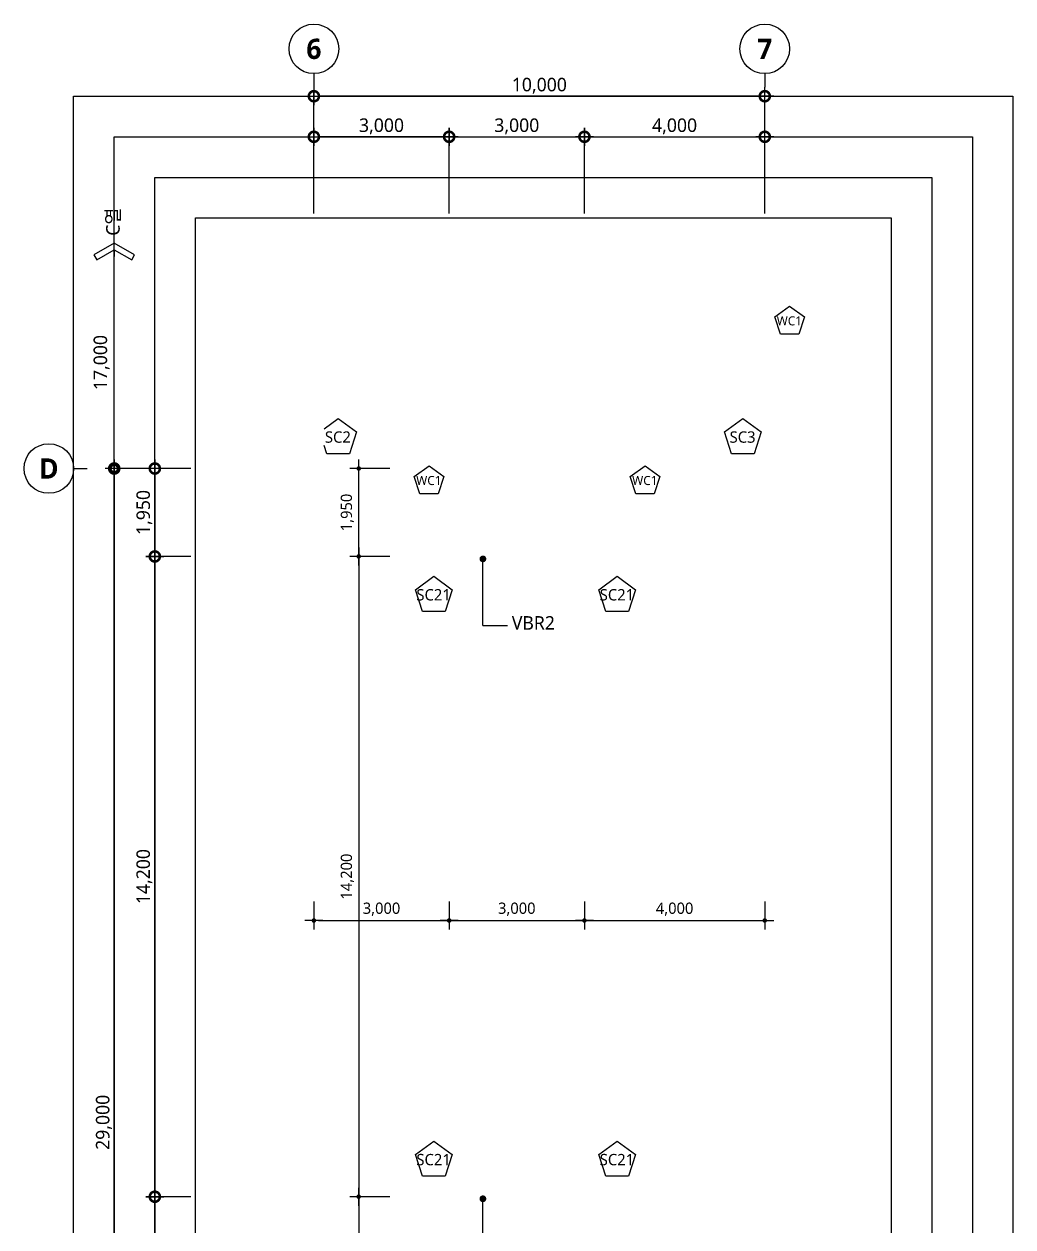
# Model space of a CAD drawing. Header units: millimetres. Extents: x 5446 to 585647, y 2414 to 57106.
# Drawn here: x 341720 to 363652, y 30107 to 56784 of the extents above; entities that cross this region are included whole.
import ezdxf
from ezdxf.enums import TextEntityAlignment as Align
from ezdxf.xclip import XClip

# ---------------------------------------------------------------- set-up
doc = ezdxf.new("R2010")
doc.units = ezdxf.units.MM
doc.header["$LTSCALE"] = 100
doc.header["$XCLIPFRAME"] = 0
doc.layers.get('DEFPOINTS').update_dxf_attribs({"color": 137})
for name, color, linetype in [('0-TEXT', 2, 'Continuous'), ('DIM', 7, 'Continuous'), ('DIM-INT', 7, 'Continuous'), ('S-COL', 2, 'Continuous'), ('SYM-BUB', 3, 'Continuous'), ('TAG', 6, 'Continuous'), ('TEX', 3, 'Continuous')]:
    doc.layers.add(name, color=color, linetype=linetype)
doc.layers.add('TEMP', color=171, linetype='Continuous', plot=False)
doc.styles.add('$0$스타일1', font='malgun.ttf')
doc.styles.add('스타일1', font='malgun.ttf')
doc.styles.add('스타일2', font='malgunbd.ttf')
doc.dimstyles.new('CJA', dxfattribs={"dimscale": 300, "dimtxt": 2.7, "dimasz": 1, "dimexe": 2, "dimexo": 3, "dimgap": 1, "dimtad": 1, "dimdec": 0, "dimzin": 1, "dimdsep": 46, "dimlunit": 6, "dimtxsty": '$0$스타일1', "dimblk": 'CJDOT', "dimcen": 0.09, "dimdle": 1, "dimclrd": 256, "dimclre": 256, "dimclrt": 3, "dimadec": 0, "dimazin": 0, "dimtfac": 1, "dimtdec": 0, "dimtix": 1, "dimtmove": 2, "dimatfit": 3, "dimldrblk": 'CJDOT', "dimfxl": 1, "dimtolj": 1, "dimtzin": 1, "dimarcsym": 0})
doc.dimstyles.new('GAUN-100', dxfattribs={"dimscale": 100, "dimtxt": 3, "dimasz": 1, "dimexe": 1, "dimexo": 1, "dimgap": 0.5, "dimtad": 1, "dimdec": 0, "dimzin": 1, "dimdsep": 46, "dimlunit": 6, "dimtxsty": '스타일1', "dimblk": 'GAUN-DOT', "dimcen": -2, "dimdle": 2, "dimclrd": 256, "dimclre": 256, "dimclrt": 3, "dimadec": 0, "dimazin": 0, "dimtfac": 1, "dimtdec": 0, "dimtix": 1, "dimtmove": 2, "dimatfit": 3, "dimldrblk": 'DOTSMALL', "dimfxl": 1, "dimtolj": 1, "dimtzin": 1, "dimarcsym": 0})

# ---------------------------------------------------------------- blocks, each defined once
blk = doc.blocks.new('NEW_BUB')
at = {"layer": 'SYM-BUB', "color": 6}
blk.add_line((0, 3), (0, 0), dxfattribs=at)
blk.add_circle((0, 8.5), 5.5, dxfattribs=at)
at = {"layer": 'SYM-BUB', "color": 3, "style": '스타일2'}
blk.add_attdef('X', text='', height=4.5, dxfattribs=at).set_placement((0, 8.5), align=Align.MIDDLE)
blk = doc.blocks.new('GAUN-DOT')
at = {"linetype": 'ByBlock'}
for p, q in [((2, 0), (-2, 0)), ((0, -2), (0, 2))]:
    blk.add_line(p, q, dxfattribs=at)
at = {"const_width": 2.25}
blk.add_lwpolyline([(0, 0.28125, 1), (0, -0.28125, 1)], format="xyb", close=True, dxfattribs=at)
blk = doc.blocks.new('*D324')
at = {"layer": 'DEFPOINTS', "color": 0, "transparency": 16777216}
for p in [(348148, 55184), (348148, 52484), (358148, 52484)]:
    blk.add_point(p, dxfattribs=at)
at = {"layer": 'DIM', "lineweight": -2, "transparency": 16777216}
for p, q in [((348148, 52584), (348148, 55284)), ((358148, 52584), (358148, 55284)), ((358048, 55184), (348248, 55184))]:
    blk.add_line(p, q, dxfattribs=at)
at = {"layer": 'DIM', "lineweight": -2, "transparency": 16777216, "xscale": 100, "yscale": 100, "zscale": 100, "rotation": 180}
blk.add_blockref('GAUN-DOT', (348148, 55184), dxfattribs=at)
at = {"layer": 'DIM', "lineweight": -2, "transparency": 16777216, "xscale": 100, "yscale": 100, "zscale": 100}
blk.add_blockref('GAUN-DOT', (358148, 55184), dxfattribs=at)
at = {"layer": 'DIM', "color": 3, "transparency": 16777216, "insert": (353148, 55415), "char_height": 300, "attachment_point": 5, "style": '스타일1'}
blk.add_mtext('\\A1;10,000', dxfattribs=at)
blk = doc.blocks.new('_DotSmall')
at = {"color": 0, "linetype": 'ByBlock', "const_width": 0.5}
blk.add_lwpolyline([(-0.0625, 0, 1), (0.0625, 0, 1)], format="xyb", close=True, dxfattribs=at)
blk = doc.blocks.new('*D325')
at = {"layer": 'DEFPOINTS', "color": 0, "transparency": 16777216}
for p in [(348148, 54284), (348148, 52484), (351148, 52484)]:
    blk.add_point(p, dxfattribs=at)
at = {"layer": 'DIM', "lineweight": -2, "transparency": 16777216}
for p, q in [((348148, 52584), (348148, 54384)), ((351048, 54284), (348248, 54284)), ((351148, 52584), (351148, 54384))]:
    blk.add_line(p, q, dxfattribs=at)
at = {"layer": 'DIM', "lineweight": -2, "transparency": 16777216, "xscale": 100, "yscale": 100, "zscale": 100, "rotation": 180}
blk.add_blockref('GAUN-DOT', (348148, 54284), dxfattribs=at)
at = {"layer": 'DIM', "lineweight": -2, "transparency": 16777216, "xscale": 100, "yscale": 100, "zscale": 100}
blk.add_blockref('GAUN-DOT', (351148, 54284), dxfattribs=at)
at = {"layer": 'DIM', "color": 3, "transparency": 16777216, "insert": (349648, 54514), "char_height": 300, "attachment_point": 5, "style": '스타일1'}
blk.add_mtext('\\A1;3,000', dxfattribs=at)
blk = doc.blocks.new('*D326')
at = {"layer": 'DEFPOINTS', "color": 0, "transparency": 16777216}
for p in [(354148, 54284), (351148, 52484), (354148, 52484)]:
    blk.add_point(p, dxfattribs=at)
at = {"layer": 'DIM', "lineweight": -2, "transparency": 16777216}
for p, q in [((351148, 52584), (351148, 54384)), ((351248, 54284), (354048, 54284)), ((354148, 52584), (354148, 54384))]:
    blk.add_line(p, q, dxfattribs=at)
at = {"layer": 'DIM', "lineweight": -2, "transparency": 16777216, "xscale": 100, "yscale": 100, "zscale": 100, "rotation": 180}
blk.add_blockref('GAUN-DOT', (351148, 54284), dxfattribs=at)
at = {"layer": 'DIM', "lineweight": -2, "transparency": 16777216, "xscale": 100, "yscale": 100, "zscale": 100}
blk.add_blockref('GAUN-DOT', (354148, 54284), dxfattribs=at)
at = {"layer": 'DIM', "color": 3, "transparency": 16777216, "insert": (352648, 54514), "char_height": 300, "attachment_point": 5, "style": '스타일1'}
blk.add_mtext('\\A1;3,000', dxfattribs=at)
blk = doc.blocks.new('*D327')
at = {"layer": 'DEFPOINTS', "color": 0, "transparency": 16777216}
for p in [(358148, 54284), (354148, 52484), (358148, 52484)]:
    blk.add_point(p, dxfattribs=at)
at = {"layer": 'DIM', "lineweight": -2, "transparency": 16777216}
for p, q in [((354148, 52584), (354148, 54384)), ((354248, 54284), (358048, 54284)), ((358148, 52584), (358148, 54384))]:
    blk.add_line(p, q, dxfattribs=at)
at = {"layer": 'DIM', "lineweight": -2, "transparency": 16777216, "xscale": 100, "yscale": 100, "zscale": 100, "rotation": 180}
blk.add_blockref('GAUN-DOT', (354148, 54284), dxfattribs=at)
at = {"layer": 'DIM', "lineweight": -2, "transparency": 16777216, "xscale": 100, "yscale": 100, "zscale": 100}
blk.add_blockref('GAUN-DOT', (358148, 54284), dxfattribs=at)
at = {"layer": 'DIM', "color": 3, "transparency": 16777216, "insert": (356148, 54514), "char_height": 300, "attachment_point": 5, "style": '스타일1'}
blk.add_mtext('\\A1;4,000', dxfattribs=at)
blk = doc.blocks.new('*D336')
at = {"layer": 'DEFPOINTS', "color": 0, "transparency": 16777216}
for p in [(345520, 46927), (344620, 44977), (345520, 44977)]:
    blk.add_point(p, dxfattribs=at)
at = {"layer": 'DIM', "lineweight": -2, "transparency": 16777216}
for p, q in [((345420, 46927), (344520, 46927)), ((344620, 46827), (344620, 45077)), ((345420, 44977), (344520, 44977))]:
    blk.add_line(p, q, dxfattribs=at)
at = {"layer": 'DIM', "lineweight": -2, "transparency": 16777216, "xscale": 100, "yscale": 100, "zscale": 100}
for p, rotation in [((344620, 46927), 90), ((344620, 44977), 270)]:
    blk.add_blockref('GAUN-DOT', p, dxfattribs=dict(at, rotation=rotation))
at = {"layer": 'DIM', "color": 3, "transparency": 16777216, "insert": (344389, 45952), "char_height": 300, "attachment_point": 5, "rotation": 90, "style": '스타일1'}
blk.add_mtext('\\A1;1,950', dxfattribs=at)
blk = doc.blocks.new('*D337')
at = {"layer": 'DEFPOINTS', "color": 0, "transparency": 16777216}
for p in [(345520, 44977), (344620, 30777), (345520, 30777)]:
    blk.add_point(p, dxfattribs=at)
at = {"layer": 'DIM', "lineweight": -2, "transparency": 16777216}
for p, q in [((345420, 44977), (344520, 44977)), ((344620, 44877), (344620, 30877)), ((345420, 30777), (344520, 30777))]:
    blk.add_line(p, q, dxfattribs=at)
at = {"layer": 'DIM', "lineweight": -2, "transparency": 16777216, "xscale": 100, "yscale": 100, "zscale": 100}
for p, rotation in [((344620, 44977), 90), ((344620, 30777), 270)]:
    blk.add_blockref('GAUN-DOT', p, dxfattribs=dict(at, rotation=rotation))
at = {"layer": 'DIM', "color": 3, "transparency": 16777216, "insert": (344389, 37877), "char_height": 300, "attachment_point": 5, "rotation": 90, "style": '스타일1'}
blk.add_mtext('\\A1;14,200', dxfattribs=at)
blk = doc.blocks.new('*D338')
at = {"layer": 'DEFPOINTS', "color": 0, "transparency": 16777216}
for p in [(345520, 30777), (344620, 20427), (345520, 20427)]:
    blk.add_point(p, dxfattribs=at)
at = {"layer": 'DIM', "lineweight": -2, "transparency": 16777216}
for p, q in [((345420, 30777), (344520, 30777)), ((344620, 30677), (344620, 20527)), ((345420, 20427), (344520, 20427))]:
    blk.add_line(p, q, dxfattribs=at)
at = {"layer": 'DIM', "lineweight": -2, "transparency": 16777216, "xscale": 100, "yscale": 100, "zscale": 100}
for p, rotation in [((344620, 30777), 90), ((344620, 20427), 270)]:
    blk.add_blockref('GAUN-DOT', p, dxfattribs=dict(at, rotation=rotation))
at = {"layer": 'DIM', "color": 3, "transparency": 16777216, "insert": (344389, 25602), "char_height": 300, "attachment_point": 5, "rotation": 90, "style": '스타일1'}
blk.add_mtext('\\A1;10,350', dxfattribs=at)
blk = doc.blocks.new('*D339')
at = {"layer": 'DEFPOINTS', "color": 0, "transparency": 16777216}
for p in [(345520, 46927), (343720, 17927), (345520, 17927)]:
    blk.add_point(p, dxfattribs=at)
at = {"layer": 'DIM', "lineweight": -2, "transparency": 16777216}
for p, q in [((345420, 46927), (343620, 46927)), ((343720, 46827), (343720, 18027)), ((345420, 17927), (343620, 17927))]:
    blk.add_line(p, q, dxfattribs=at)
at = {"layer": 'DIM', "lineweight": -2, "transparency": 16777216, "xscale": 100, "yscale": 100, "zscale": 100}
for p, rotation in [((343720, 46927), 90), ((343720, 17927), 270)]:
    blk.add_blockref('GAUN-DOT', p, dxfattribs=dict(at, rotation=rotation))
at = {"layer": 'DIM', "color": 3, "transparency": 16777216, "insert": (343490, 32427), "char_height": 300, "attachment_point": 5, "rotation": 90, "style": '스타일1'}
blk.add_mtext('\\A1;29,000', dxfattribs=at)
blk = doc.blocks.new('연장 화살표')
at = {"layer": 'DIM'}
blk.add_line((-0.494, 0), (-1, 0), dxfattribs=at)
blk.add_lwpolyline([(-1.231, 1.291), (-0.494, 0), (-1.231, -1.291), (-0.859, -1.503), (0, 0), (-0.859, 1.503)], close=True, dxfattribs=at)
blk = doc.blocks.new('*D341')
at = {"layer": 'DEFPOINTS', "color": 0, "transparency": 16777216}
for p in [(343720, 51927), (343720, 51927), (345520, 46927)]:
    blk.add_point(p, dxfattribs=at)
at = {"layer": 'DIM', "color": 7, "lineweight": -2, "transparency": 16777216}
for p, q in [((343720, 46727), (343720, 51627)), ((345220, 46927), (343520, 46927))]:
    blk.add_line(p, q, dxfattribs=at)
at = {"layer": 'DIM', "color": 7, "lineweight": -2, "transparency": 16777216, "xscale": 300, "yscale": 300, "zscale": 300}
for name, p, rotation in [('연장 화살표', (343720, 51927), 90), ('_DotSmall', (343720, 46927), 270)]:
    blk.add_blockref(name, p, dxfattribs=dict(at, rotation=rotation))
at = {"layer": 'DIM', "color": 3, "transparency": 16777216, "insert": (343439, 49277), "char_height": 300, "attachment_point": 5, "rotation": 90, "style": '스타일1'}
blk.add_mtext('\\A1;17,000', dxfattribs=at)
blk = doc.blocks.new('CJDOT')
blk.add_line((-2, 0), (2, 0))
at = {"const_width": 0.5}
blk.add_lwpolyline([(-0.25, 0, 1), (0.25, 0, 1)], format="xyb", close=True, dxfattribs=at)
blk = doc.blocks.new('X-PD-NA11')
at = {"layer": 'TEX'}
h = blk.add_hatch(color=6, dxfattribs=at)
h.dxf.hatch_style = 1
h.paths.add_polyline_path([(64971, -45051, 1), (64871, -45051, 1)])
h = blk.add_hatch(color=6, dxfattribs=at)
h.dxf.hatch_style = 1
h.paths.add_polyline_path([(64971, -59242, 1), (64871, -59242, 1)])
at = {"layer": 'TAG', "color": 6, "ltscale": 0.2, "elevation": 0}
for points in [[(71724, -39443), (72051, -39681), (71926, -40066), (71521, -40066), (71396, -39681)], [(61710, -41938), (62120, -42236), (61963, -42717), (61457, -42717), (61301, -42236)], [(70687, -41938), (71096, -42236), (70940, -42717), (70434, -42717), (70277, -42236)], [(63727, -42985), (64055, -43223), (63929, -43608), (63525, -43608), (63399, -43223)], [(68518, -42985), (68845, -43223), (68720, -43608), (68315, -43608), (68190, -43223)], [(63833, -45436), (64242, -45734), (64086, -46215), (63580, -46215), (63423, -45734)], [(67899, -45436), (68309, -45734), (68152, -46215), (67646, -46215), (67490, -45734)], [(63833, -57964), (64242, -58262), (64086, -58743), (63580, -58743), (63423, -58262)], [(67899, -57964), (68309, -58262), (68152, -58743), (67646, -58743), (67490, -58262)]]:
    blk.add_lwpolyline(points, close=True, dxfattribs=at)
at = {"layer": 'TEX', "color": 6}
for p, q in [((64921, -46530), (64921, -45051)), ((64921, -46530), (65469, -46530)), ((64921, -60721), (64921, -59242))]:
    blk.add_line(p, q, dxfattribs=at)
at = {"layer": 'TEX', "color": 6, "const_width": 50}
for points in [[(64871, -45051, 1), (64971, -45051, 1)], [(64871, -59242, 1), (64971, -59242, 1)]]:
    blk.add_lwpolyline(points, format="xyb", close=True, dxfattribs=at)
at = {"layer": 'S-COL', "color": 3, "style": '스타일1'}
for s, height, p in [('WC1', 201.6, (71719, -39771, -819840)), ('SC2', 252, (61705, -42348, -1024800)), ('SC3', 252, (70681, -42348, -1024800)), ('WC1', 201.6, (63723, -43312, -819840)), ('WC1', 201.6, (68513, -43312, -819840)), ('SC21', 252, (63828, -45846, -1024800)), ('SC21', 252, (67894, -45846, -1024800)), ('SC21', 252, (63828, -58373, -1024800)), ('SC21', 252, (67894, -58373, -1024800))]:
    blk.add_text(s, height=height, dxfattribs=at).set_placement(p, align=Align.MIDDLE_CENTER)
at = {"layer": 'TEX', "style": '스타일1'}
blk.add_text('VBR2', height=300, dxfattribs=at).set_placement((65563, -46470), align=Align.MIDDLE_LEFT)
blk = doc.blocks.new('*D376')
at = {"layer": 'DEFPOINTS', "color": 0, "transparency": 16777216}
for p in [(349142, 46927), (350131, 46927), (350131, 44977)]:
    blk.add_point(p, dxfattribs=at)
at = {"layer": 'DIM-INT', "lineweight": -2, "transparency": 16777216}
for p, q in [((349831, 46927), (348942, 46927)), ((349142, 45077), (349142, 46827)), ((349831, 44977), (348942, 44977))]:
    blk.add_line(p, q, dxfattribs=at)
at = {"layer": 'DIM-INT', "lineweight": -2, "transparency": 16777216, "xscale": 100, "yscale": 100, "zscale": 100}
for p, rotation in [((349142, 46927), 90), ((349142, 44977), 270)]:
    blk.add_blockref('CJDOT', p, dxfattribs=dict(at, rotation=rotation))
at = {"layer": 'DIM-INT', "color": 3, "transparency": 16777216, "insert": (348891, 45952), "char_height": 250, "attachment_point": 5, "rotation": 90, "style": '$0$스타일1'}
blk.add_mtext('\\A1;1,950', dxfattribs=at)
blk = doc.blocks.new('*D377')
at = {"layer": 'DEFPOINTS', "color": 0, "transparency": 16777216}
for p in [(350131, 44977), (349142, 30777), (350131, 30777)]:
    blk.add_point(p, dxfattribs=at)
at = {"layer": 'DIM-INT', "lineweight": -2, "transparency": 16777216}
for p, q in [((349831, 44977), (348942, 44977)), ((349142, 44877), (349142, 30877)), ((349831, 30777), (348942, 30777))]:
    blk.add_line(p, q, dxfattribs=at)
at = {"layer": 'DIM-INT', "lineweight": -2, "transparency": 16777216, "xscale": 100, "yscale": 100, "zscale": 100}
for p, rotation in [((349142, 44977), 90), ((349142, 30777), 270)]:
    blk.add_blockref('CJDOT', p, dxfattribs=dict(at, rotation=rotation))
at = {"layer": 'DIM-INT', "color": 3, "transparency": 16777216, "insert": (348891, 37877), "char_height": 250, "attachment_point": 5, "rotation": 90, "style": '$0$스타일1'}
blk.add_mtext('\\A1;14,200', dxfattribs=at)
blk = doc.blocks.new('*D378')
at = {"layer": 'DEFPOINTS', "color": 0, "transparency": 16777216}
for p in [(350131, 30777), (349142, 20427), (350131, 20427)]:
    blk.add_point(p, dxfattribs=at)
at = {"layer": 'DIM-INT', "lineweight": -2, "transparency": 16777216}
for p, q in [((349831, 30777), (348942, 30777)), ((349142, 30677), (349142, 20527)), ((349831, 20427), (348942, 20427))]:
    blk.add_line(p, q, dxfattribs=at)
at = {"layer": 'DIM-INT', "lineweight": -2, "transparency": 16777216, "xscale": 100, "yscale": 100, "zscale": 100}
for p, rotation in [((349142, 30777), 90), ((349142, 20427), 270)]:
    blk.add_blockref('CJDOT', p, dxfattribs=dict(at, rotation=rotation))
at = {"layer": 'DIM-INT', "color": 3, "transparency": 16777216, "insert": (348891, 25602), "char_height": 250, "attachment_point": 5, "rotation": 90, "style": '$0$스타일1'}
blk.add_mtext('\\A1;10,350', dxfattribs=at)
blk = doc.blocks.new('*D379')
at = {"layer": 'DEFPOINTS', "color": 0, "transparency": 16777216}
for p in [(348148, 37628), (351148, 37628), (351148, 36903)]:
    blk.add_point(p, dxfattribs=at)
at = {"layer": 'DIM-INT', "lineweight": -2, "transparency": 16777216}
for p, q in [((348148, 37328), (348148, 36703)), ((351148, 37328), (351148, 36703)), ((348248, 36903), (351048, 36903))]:
    blk.add_line(p, q, dxfattribs=at)
at = {"layer": 'DIM-INT', "lineweight": -2, "transparency": 16777216, "xscale": 100, "yscale": 100, "zscale": 100, "rotation": 180}
blk.add_blockref('CJDOT', (348148, 36903), dxfattribs=at)
at = {"layer": 'DIM-INT', "lineweight": -2, "transparency": 16777216, "xscale": 100, "yscale": 100, "zscale": 100}
blk.add_blockref('CJDOT', (351148, 36903), dxfattribs=at)
at = {"layer": 'DIM-INT', "color": 3, "transparency": 16777216, "insert": (349648, 37153), "char_height": 250, "attachment_point": 5, "style": '$0$스타일1'}
blk.add_mtext('\\A1;3,000', dxfattribs=at)
blk = doc.blocks.new('*D380')
at = {"layer": 'DEFPOINTS', "color": 0, "transparency": 16777216}
for p in [(351148, 37628), (354148, 37628), (354148, 36903)]:
    blk.add_point(p, dxfattribs=at)
at = {"layer": 'DIM-INT', "lineweight": -2, "transparency": 16777216}
for p, q in [((351148, 37328), (351148, 36703)), ((354148, 37328), (354148, 36703)), ((351248, 36903), (354048, 36903))]:
    blk.add_line(p, q, dxfattribs=at)
at = {"layer": 'DIM-INT', "lineweight": -2, "transparency": 16777216, "xscale": 100, "yscale": 100, "zscale": 100, "rotation": 180}
blk.add_blockref('CJDOT', (351148, 36903), dxfattribs=at)
at = {"layer": 'DIM-INT', "lineweight": -2, "transparency": 16777216, "xscale": 100, "yscale": 100, "zscale": 100}
blk.add_blockref('CJDOT', (354148, 36903), dxfattribs=at)
at = {"layer": 'DIM-INT', "color": 3, "transparency": 16777216, "insert": (352648, 37153), "char_height": 250, "attachment_point": 5, "style": '$0$스타일1'}
blk.add_mtext('\\A1;3,000', dxfattribs=at)
blk = doc.blocks.new('*D381')
at = {"layer": 'DEFPOINTS', "color": 0, "transparency": 16777216}
for p in [(354148, 37622), (358148, 37628), (358148, 36903)]:
    blk.add_point(p, dxfattribs=at)
at = {"layer": 'DIM-INT', "lineweight": -2, "transparency": 16777216}
for p, q in [((354148, 37322), (354148, 36703)), ((358148, 37328), (358148, 36703)), ((354248, 36903), (358048, 36903))]:
    blk.add_line(p, q, dxfattribs=at)
at = {"layer": 'DIM-INT', "lineweight": -2, "transparency": 16777216, "xscale": 100, "yscale": 100, "zscale": 100, "rotation": 180}
blk.add_blockref('CJDOT', (354148, 36903), dxfattribs=at)
at = {"layer": 'DIM-INT', "lineweight": -2, "transparency": 16777216, "xscale": 100, "yscale": 100, "zscale": 100}
blk.add_blockref('CJDOT', (358148, 36903), dxfattribs=at)
at = {"layer": 'DIM-INT', "color": 3, "transparency": 16777216, "insert": (356148, 37153), "char_height": 250, "attachment_point": 5, "style": '$0$스타일1'}
blk.add_mtext('\\A1;4,000', dxfattribs=at)

msp = doc.modelspace()

# ---------------------------------------------------------------- linework, layer by layer
at = {"layer": 'TEMP'}
for points in [[(342819.9, 55184.2), (363652.1, 55184.2), (363652.1, 14318.6), (342819.9, 14318.6)], [(343719.9, 54284.2), (362752.1, 54284.2), (362752.1, 15218.6), (343719.9, 15218.6)], [(344619.9, 53384.2), (361852.1, 53384.2), (361852.1, 16118.6), (344619.9, 16118.6)], [(345519.9, 52484.2), (360952.1, 52484.2), (360952.1, 17018.6), (345519.9, 17018.6)]]:
    msp.add_lwpolyline(points, close=True, dxfattribs=at)

# ---------------------------------------------------------------- block references
at = {"layer": '0-TEXT'}
ref = msp.add_blockref('X-PD-NA11', (286975, 89973.2), dxfattribs=at)
XClip(ref).set_block_clipping_path([(61398.8311887, -75455.3142394565), (73977.1092077524, -39131.0141833093)])
at = {"layer": 'SYM-BUB', "xscale": 100, "yscale": 100, "zscale": 100}
for p, values in [((348147.9, 55384.2), {'X': '6'}), ((358147.9, 55384.2), {'X': '7'})]:
    msp.add_blockref('NEW_BUB', p, dxfattribs=at).add_auto_attribs(values)
at = {"layer": 'SYM-BUB'}
ref = msp.add_blockref('NEW_BUB', (343119.9, 46927), dxfattribs=dict(at, xscale=100, yscale=100, zscale=100, rotation=90))
ref.add_attrib('X', 'D', dxfattribs={"color": 3, "height": 450, "style": '스타일2'}).set_placement((342269.9, 46927), align=Align.MIDDLE)

# ---------------------------------------------------------------- texts
at = {"layer": 'DIM', "color": 3, "style": '스타일1'}
msp.add_text('C열', height=300, rotation=90, dxfattribs=at).set_placement((343840.5, 52401.2), align=Align.CENTER)

# ---------------------------------------------------------------- dimensions: what is measured, and where the dimension line sits
at = {"layer": 'DIM'}
for base, p1, p2, picture, middle in [((348147.9, 55184.2), (358147.9, 52484.2), (348147.9, 52484.2), '*D324', (353147.9, 55415.2)), ((348147.9, 54284.2), (351147.9, 52484.2), (348147.9, 52484.2), '*D325', (349647.9, 54514.4)), ((354147.9, 54284.2), (351147.9, 52484.2), (354147.9, 52484.2), '*D326', (352647.9, 54514.4)), ((358147.9, 54284.2), (354147.9, 52484.2), (358147.9, 52484.2), '*D327', (356147.9, 54514.4))]:
    dim = msp.add_linear_dim(base=base, p1=p1, p2=p2, dimstyle='GAUN-100', dxfattribs=at)
    dim.commit()
    dim.dimension.update_dxf_attribs({"geometry": picture, "text_midpoint": middle})
dim = msp.add_linear_dim(base=(343719.9, 51927), p1=(345519.9, 46927), p2=(343719.9, 51927), angle=270, text='17,000', dimstyle='CJA', override={"dimscale": 100, "dimtxt": 3, "dimasz": 3, "dimexe": 2, "dimexo": 3, "dimlunit": 6, "dimtxsty": '스타일1', "dimblk1": 'DotSmall', "dimblk2": '연장 화살표', "dimsah": 1, "dimdle": 2, "dimse2": 1, "dimclrd": 7, "dimclre": 7}, dxfattribs=at)
dim.commit()
dim.dimension.update_dxf_attribs({"geometry": '*D341', "text_midpoint": (343438.9, 49277)})
for base, p1, p2, picture, middle in [((343719.9, 17927), (345519.9, 46927), (345519.9, 17927), '*D339', (343489.7, 32427)), ((344619.9, 44977), (345519.9, 46927), (345519.9, 44977), '*D336', (344388.9, 45952)), ((344619.9, 30777), (345519.9, 44977), (345519.9, 30777), '*D337', (344388.9, 37877)), ((344619.9, 20427), (345519.9, 30777), (345519.9, 20427), '*D338', (344388.9, 25602))]:
    dim = msp.add_linear_dim(base=base, p1=p1, p2=p2, angle=90, dimstyle='GAUN-100', dxfattribs=at)
    dim.commit()
    dim.dimension.update_dxf_attribs({"geometry": picture, "text_midpoint": middle})
at = {"layer": 'DIM-INT'}
for base, p1, p2, picture, middle in [((349142, 46927), (350131.2, 44977), (350131.2, 46927), '*D376', (348891.2, 45952)), ((349142, 30777), (350131.2, 44977), (350131.2, 30777), '*D377', (348891.2, 37877)), ((349142, 20427), (350131.2, 30777), (350131.2, 20427), '*D378', (348891.2, 25602))]:
    dim = msp.add_linear_dim(base=base, p1=p1, p2=p2, angle=90, dimstyle='CJA', override={"dimscale": 100, "dimtxt": 2.5}, dxfattribs=at)
    dim.commit()
    dim.dimension.update_dxf_attribs({"geometry": picture, "text_midpoint": middle})
for base, p1, p2, picture, middle in [((351147.9, 36902.6), (348147.9, 37628.4), (351147.9, 37628.4), '*D379', (349647.9, 37152.7)), ((354147.9, 36902.6), (351147.9, 37628.4), (354147.9, 37628.4), '*D380', (352647.9, 37152.7)), ((358147.9, 36902.6), (354147.9, 37621.7), (358147.9, 37628.4), '*D381', (356147.9, 37152.7))]:
    dim = msp.add_linear_dim(base=base, p1=p1, p2=p2, dimstyle='CJA', override={"dimscale": 100, "dimtxt": 2.5}, dxfattribs=at)
    dim.commit()
    dim.dimension.update_dxf_attribs({"geometry": picture, "text_midpoint": middle})

doc.saveas('drawing.dxf')
